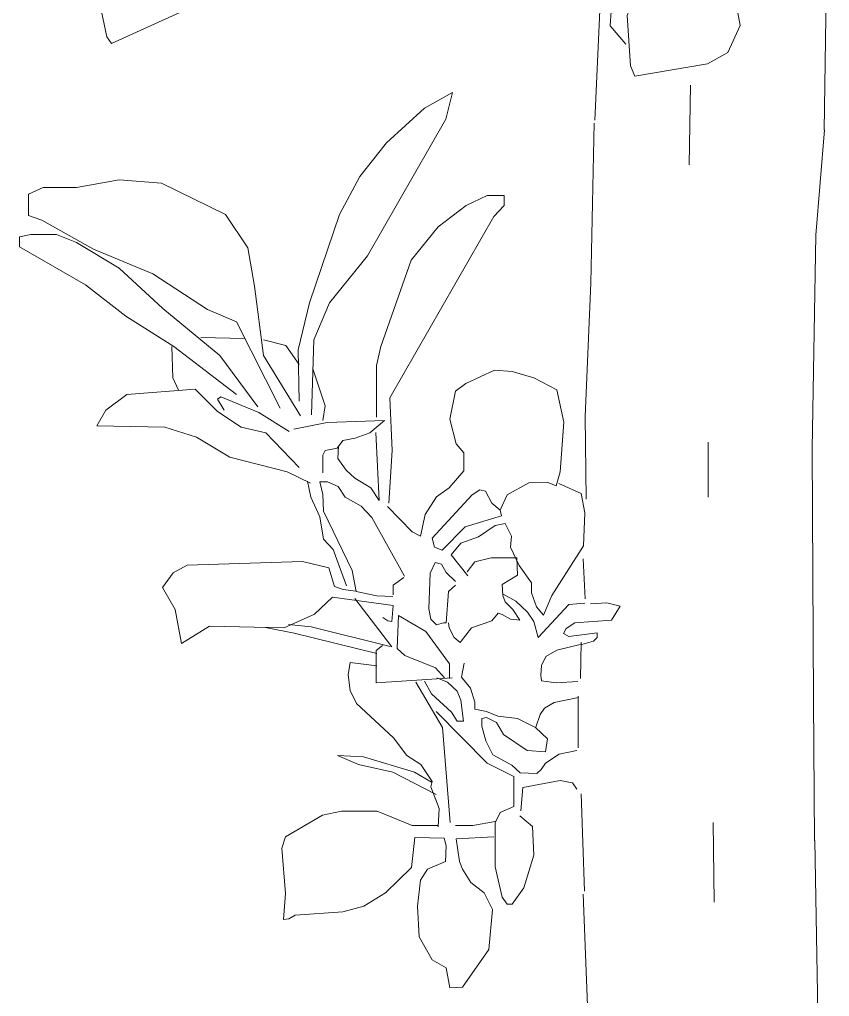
# Model space of a CAD drawing. Header units: millimetres. Extents: x -63086 to 83971, y -129912 to 13382.
# Drawn here: x 48557.3 to 48714.9, y -38572.9 to -38382.9 of the extents above; entities that cross this region are included whole.
import ezdxf

# ---------------------------------------------------------------- set-up
doc = ezdxf.new("R2010")
doc.units = ezdxf.units.MM
doc.layers.get('0').update_dxf_attribs({"lineweight": 0})
doc.layers.add('観葉植物', color=92, linetype='Continuous', lineweight=9)

# ---------------------------------------------------------------- blocks, each defined once
blk = doc.blocks.new('ガジュマル2（CAD素材.com）')
at = {"color": 0, "linetype": 'ByBlock', "lineweight": -2}
for points in [[(-80.52, 636.47), (-83.57, 636.47), (-85.09, 634.94), (-89.35, 621.96), (-101.74, 608.22), (-115.79, 601.85), (-116.66, 603.16), (-118.84, 613.39), (-117.54, 619.7), (-111.22, 628.2), (-106.43, 632.77), (-89.45, 638.43), (-82.26, 638.21)], [(-15.68, 601.75), (-18.74, 605.32), (-18.14, 613.91), (-15, 617.65), (-10.23, 621.22), (-2.41, 625.22)], [(3.92, 621.66), (2.88, 617.09), (-0.73, 617.78), (-5.19, 617.09), (-9.18, 615.44), (-13.49, 612.04), (-15.45, 607.29), (-14.8, 597.49), (-13.93, 595.53), (0.22, 597.93), (4.14, 600.1), (6.54, 605.33), (4.8, 614.91), (5.23, 617.52), (6.32, 620.35), (8.71, 621.44)], [(23.32, 615.71), (22.88, 585.02)], [(-20.45, 615.5), (-21.75, 586.97)], [(-3.15, 593.74), (-3.37, 578.28)], [(-76.83, 529.64), (-76.4, 544.22), (-73.35, 551.41), (-65.95, 560.55), (-50.71, 587.12), (-49.4, 592.34), (-54.84, 589.29), (-62.25, 582.54), (-67.47, 576.01), (-71.39, 568.61), (-77.27, 551.41), (-79.45, 542.27), (-79.23, 532.25)], [(-21.87, 586.34), (-22.53, 555.21), (-23.61, 529.3), (-23.4, 513.19)], [(22.98, 585.03), (21.24, 564.57), (20.58, 522.98), (20.8, 474.21), (21.02, 446.78)], [(-79.01, 529.42), (-86.2, 541.18), (-87.94, 554.68), (-89.24, 562.08), (-93.6, 568.61), (-106.01, 574.71), (-114.28, 575.36), (-122.56, 573.83), (-129.09, 573.83), (-131.92, 572.53), (-131.92, 568.39), (-129.3, 567.52), (-119.29, 561.86), (-107.75, 557.07), (-97.08, 550.1), (-91.42, 547.71), (-82.93, 530.94)], [(-61.81, 512.44), (-61.16, 522.67), (-61.59, 532.9), (-41.35, 568.17), (-39.39, 570.35), (-39.39, 572.31), (-42.65, 572.31), (-46.79, 570.35), (-52.23, 566.21), (-57.46, 559.68), (-63.34, 542.92), (-64.21, 539.22), (-64.21, 529.2)], [(-91.42, 533.56), (-103.61, 542.92), (-112.98, 548.8), (-120.81, 554.89), (-133.66, 562.3), (-133.66, 564.25), (-131.48, 564.69), (-126.47, 564.69), (-122.56, 563.17), (-114.28, 558.16), (-105.79, 550.32), (-94.69, 541.18), (-87.28, 531.16)], [(-89.9, 544.44), (-98.39, 544.66)], [(-79.23, 539.43), (-81.84, 543.14), (-86.2, 544.22)], [(-104.05, 542.92), (-103.83, 536.82), (-102.74, 534.43)], [(-74.66, 528.55), (-74.22, 531.38), (-76.62, 538.56)], [(-62.06, 511.76), (-57.29, 506.86), (-55.66, 506.04), (-54.71, 510.26), (-52.53, 513.66), (-50.08, 515.43), (-47.22, 518.7), (-47.22, 522.23), (-48.72, 524), (-49.95, 528.76), (-48.86, 534.21), (-46.82, 535.7), (-41.24, 538.29), (-37.84, 538.02), (-33.62, 536.79), (-29.13, 534.48), (-27.77, 528.22), (-28.45, 518.56), (-29.26, 515.84), (-31.03, 516.52), (-34.57, 516.38), (-38.79, 514.07), (-40.15, 511.07), (-41.78, 512.44), (-43.01, 514.75), (-44.1, 515.02), (-45.59, 514.07), (-53.35, 505.63), (-52.94, 503.86), (-51.44, 503.32), (-46.95, 507.81), (-39.88, 509.99), (-40.15, 511.07)], [(-77.05, 516.36), (-81.62, 518.53), (-92.73, 521.36), (-99.26, 525.28), (-105.36, 527.24), (-118.64, 527.46), (-116.89, 530.51), (-112.76, 533.56), (-99.48, 534.64), (-95.12, 530.29), (-90.55, 527.24), (-85.76, 526.15), (-79.23, 519.4)], [(-81.19, 526.37), (-87.07, 530.07), (-94.47, 533.12), (-95.12, 532.69), (-93.82, 530.51)], [(-80.32, 526.81), (-73.79, 528.11), (-62.68, 528.55), (-65.51, 526.15), (-68.34, 525.07), (-70.74, 524.63), (-71.83, 523.11), (-74.22, 522.67), (-74.66, 521.8), (-74.66, 518.32)], [(-71.58, 523.59), (-71.72, 521.14), (-70.09, 518.83), (-68.45, 517.33), (-65.32, 515.43), (-63.69, 512.98), (-64.37, 526.18)], [(0.33, 524.29), (0.33, 513.62)], [(-77.66, 516.74), (-76.98, 513.61), (-75.21, 509.8), (-74.53, 505.44), (-72.63, 503.4), (-70.04, 496.33)], [(-58.75, 498.23), (-65.15, 509.66), (-67.19, 511.84), (-70.32, 513.61), (-71.68, 515.65), (-73.72, 516.6), (-75.21, 516.6), (-74.67, 514.15), (-74.53, 510.89), (-68.96, 499.32), (-68.14, 495.24), (-64.13, 494.39), (-61.06, 494.28)], [(-28.72, 516.25), (-24.36, 514.34), (-23.68, 510.53), (-23.96, 504.14), (-30.08, 494.47), (-31.71, 490.66), (-33.07, 492.3), (-34.03, 495.02), (-34.03, 496.92), (-36.47, 500.33), (-38.11, 503.86), (-37.97, 506.04), (-39.2, 508.49), (-41.1, 508.08), (-44.37, 505.9), (-47.77, 504.68), (-49.67, 502.37), (-46.41, 498.28)], [(-46.54, 499.1), (-45.05, 501.01), (-41.92, 501.82), (-36.88, 501.82), (-36.75, 498.42), (-39.74, 496.65), (-39.6, 494.47), (-39.2, 493.25), (-37.7, 491.75), (-36.34, 489.71), (-38.11, 489.85), (-39.74, 490.8), (-40.56, 491.07), (-41.78, 489.58), (-45.73, 488.21), (-47.91, 485.36), (-49.13, 486.31), (-50.08, 488.21), (-50.22, 489.17)], [(-62.98, 490.23), (-62.03, 489.55), (-61.21, 489.41), (-60.95, 492.52), (-72.77, 494.15), (-76.3, 490.88), (-82.15, 488.16), (-96.67, 488.52), (-102.12, 485.16), (-103.38, 491.74), (-105.83, 496.05), (-103.79, 498.91), (-101.07, 500.41), (-78.62, 501.09), (-73.46, 499.88), (-72.35, 496.26), (-70.67, 495.63), (-68.2, 495.32)], [(-48.86, 497.2), (-50.63, 498.96), (-51.58, 500.6), (-52.8, 500.87), (-53.76, 498.83), (-54.03, 491.89), (-53.62, 489.85), (-52.53, 488.76), (-51.17, 489.17), (-50.63, 489.17), (-50.22, 495.29), (-48.86, 496.51)], [(-24.01, 501.6), (-23.6, 493.85)], [(-58.9, 497.98), (-60.94, 496.49), (-60.94, 494.58)], [(-23.66, 492.98), (-26.79, 492.7), (-32.77, 486.31), (-33.59, 489.44), (-34.81, 491.21), (-37.13, 493.39), (-39.58, 494.75)], [(-68.43, 493.9), (-61.21, 484.51)], [(-22.56, 492.89), (-19.41, 493.06), (-16.78, 492.38), (-18.48, 489.66), (-25.62, 489.15), (-27.32, 488.04), (-27.83, 487.11), (-26.81, 486.51), (-21.28, 487.19), (-21.28, 486.34), (-21.96, 485.58), (-24.26, 484.98)], [(-50.95, 478.47), (-52.72, 480.38), (-58.71, 482.83), (-60.21, 484.19), (-59.93, 490.58), (-54.63, 487.45), (-50, 481.19), (-50, 478.34)], [(-81.3, 488.81), (-76.94, 488.4), (-61.57, 484.59)], [(-64.15, 483.23), (-80.21, 487.18), (-85.79, 488.27)], [(-49.46, 478.47), (-64.29, 477.52), (-64.29, 483.78), (-63.06, 484.73)], [(-25.02, 477.74), (-29.24, 477.46), (-32.09, 477.87), (-32.23, 478.96), (-32.09, 480.87), (-31.28, 482.64), (-29.1, 483.86), (-24.61, 484.95)], [(-24.42, 485.41), (-24.55, 478.34)], [(-64.15, 480.78), (-69.32, 481.47), (-69.73, 479.02), (-69.32, 476.02), (-68.1, 473.44), (-60.89, 466.77), (-58.3, 463.37), (-55.58, 461.6), (-53.4, 458.33), (-53.67, 457.24), (-52.04, 453.03), (-52.18, 449.49)], [(-47.14, 481.33), (-47.69, 478.61), (-45.92, 476.43), (-45.1, 473.71), (-45.1, 472.35), (-42.79, 471.94), (-40.61, 470.99), (-36.8, 470.58), (-33.26, 468.81), (-30.95, 466.63), (-31.36, 464.05), (-34.9, 464.32), (-39.52, 467.45), (-40.88, 469.76), (-42.79, 470.72), (-43.74, 470.58), (-43.74, 469.08), (-42.92, 466.22), (-41.56, 463.5), (-37.89, 461.46), (-36.26, 459.97), (-32.99, 459.83), (-32.17, 460.65), (-31.36, 461.87), (-28.64, 463.64), (-25.24, 464.32)], [(-49.86, 450.3), (-51.36, 468.81), (-56.53, 477.65)], [(-52.45, 478.47), (-50.41, 477.65), (-48.5, 475.89), (-47.82, 474.12), (-47.28, 470.03), (-48.5, 470.03), (-49.59, 471.8), (-53.54, 475.34), (-54.9, 477.79)], [(-24.88, 474.61), (-29.64, 473.65), (-31.55, 472.57), (-32.37, 471.34), (-33.18, 468.89)], [(-24.96, 474.93), (-24.96, 464.86)], [(-52.59, 471.94), (-42.65, 461.87), (-37.48, 459.28), (-37.48, 453.43), (-40.15, 452.29), (-41.1, 450.25), (-41.1, 441.68), (-39.74, 435.83), (-38.79, 434.46), (-37.84, 434.46), (-35.52, 437.59), (-33.62, 443.99), (-33.89, 449.57), (-36.34, 451.61)], [(-53.54, 458.2), (-56.8, 460.1), (-66.74, 463.09), (-71.77, 463.37), (-67.69, 461.6), (-61.02, 460.1), (-52.59, 455.75)], [(-25.24, 456.84), (-26.05, 458.06), (-28.5, 458.47), (-35.71, 457.11), (-36.12, 452.62)], [(-24.42, 455.88), (-23.74, 436.97)], [(-52.12, 449.71), (-57.29, 449.71), (-64.1, 452.56), (-71.04, 452.56), (-74.71, 451.75), (-81.92, 447.53), (-82.6, 445.35), (-81.92, 436.51), (-82.33, 431.47), (-81.24, 431.61), (-80.02, 432.29), (-70.77, 432.97), (-66.68, 434.06), (-62.47, 436.64), (-57.43, 441.54), (-56.75, 447.39), (-51.03, 447.26), (-50.63, 445.76), (-50.76, 442.77), (-54.3, 441.27), (-55.66, 439.09), (-56.21, 434.06), (-55.93, 428.07), (-53.35, 423.58), (-50.63, 422.08), (-49.95, 418.14), (-47.5, 418.27), (-42.33, 425.62), (-41.65, 433.38), (-43.28, 436.64), (-45.86, 438.68), (-47.5, 441.27), (-48.04, 442.77), (-48.72, 447.12), (-41.37, 447.53)], [(-41.1, 450.52), (-45.46, 449.71), (-48.86, 449.71)], [(1.27, 450.32), (1.49, 434.86)], [(21.09, 446.83), (21.96, 394.8), (23.92, 346.03), (23.7, 329.7)], [(-23.98, 436.38), (-22.89, 408.08), (-21.37, 375.64), (-20.5, 336.23)]]:
    blk.add_lwpolyline(points, dxfattribs=at)

msp = doc.modelspace()

# ---------------------------------------------------------------- block references
at = {"layer": '観葉植物', "ltscale": 10}
msp.add_blockref('ガジュマル2（CAD素材.com）', (48690.9938, -38989.3991), dxfattribs=at)

doc.saveas('drawing.dxf')
